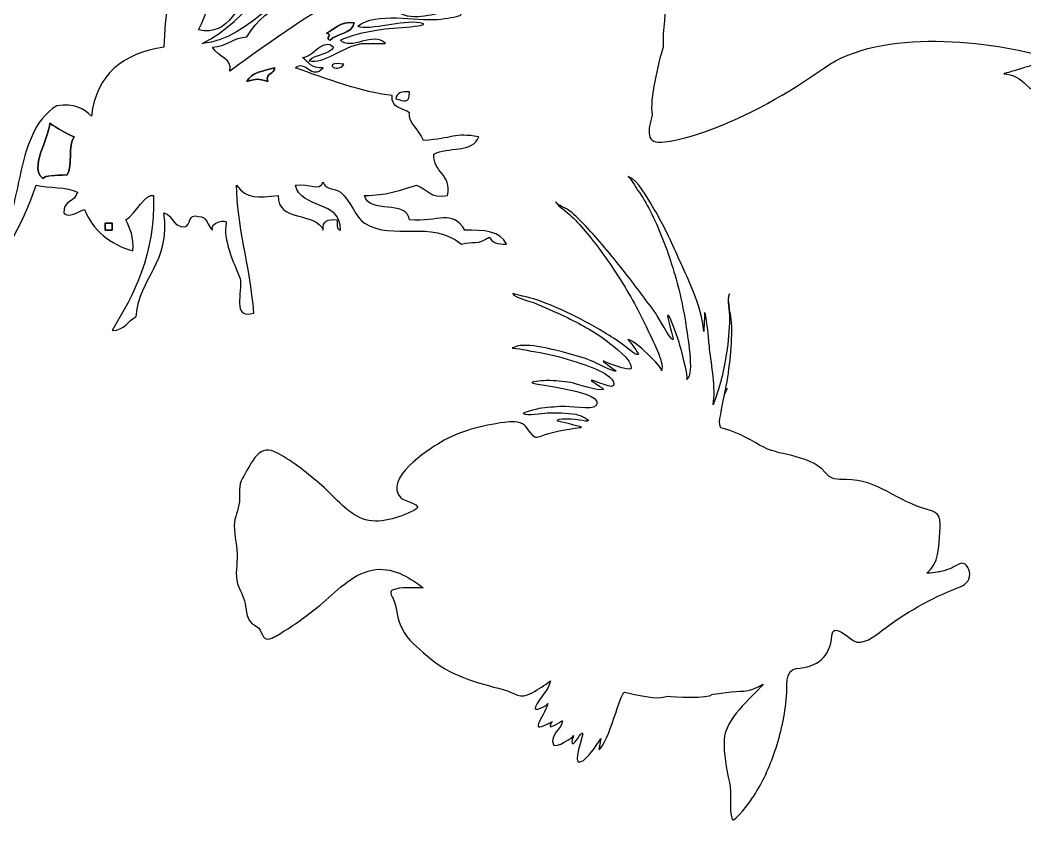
# Model space of a CAD drawing. Header units: centimetres. Extents: x -64 to 65, y -66 to 66.
# Drawn here: x 21.84 to 28.23, y -65.55 to -60.43 of the extents above; entities that cross this region are included whole.
import ezdxf

# ---------------------------------------------------------------- set-up
doc = ezdxf.new("R2010")
doc.units = ezdxf.units.CM
doc.header["$MEASUREMENT"] = 0
doc.layers.add('Layer 1', color=7, linetype='Continuous')

msp = doc.modelspace()

# ---------------------------------------------------------------- linework, layer by layer
at = {"layer": 'Layer 1'}
for points, knots in [([(25.85985, -61.03355), (25.84138, -60.93444), (25.89859, -60.70777), (25.92899, -60.60365), (25.92899, -60.60365), (25.92687, -60.49022), (25.94733, -60.37534), (25.94947, -60.26099), (25.94947, -60.26099), (25.90727, -60.1781), (25.92656, -59.98937), (25.90944, -59.89454), (25.90944, -59.89454), (25.89534, -59.81686), (25.7926, -59.47264), (25.83938, -59.40578), (25.83938, -59.40578), (25.88298, -59.34368), (26.06049, -59.39477), (26.11283, -59.40657), (26.11283, -59.40657), (26.34037, -59.45824), (26.55693, -59.55931), (26.75939, -59.6734), (26.75939, -59.6734), (26.9922, -59.80461), (27.20868, -59.92391), (27.47631, -59.97069), (27.47631, -59.97069), (27.72928, -60.01503), (27.97854, -59.97021), (28.22905, -59.92971), (28.22905, -59.92971), (28.12211, -59.88838), (27.9461, -59.83671), (27.9461, -59.83671), (27.9461, -59.83671), (28.02259, -59.82999), (28.09096, -59.78414), (28.12414, -59.71405), (28.12414, -59.71405), (28.19264, -59.73133), (28.28882, -59.64708), (28.32014, -59.5948), (28.32014, -59.5948), (28.35999, -59.52868), (28.33332, -59.52503), (28.39787, -59.48375), (28.39787, -59.48375), (28.46346, -59.44171), (28.48047, -59.39355), (28.55321, -59.36154), (28.55321, -59.36154), (28.6514, -59.3186), (28.72101, -59.23695), (28.83015, -59.2868), (28.83015, -59.2868), (29.04827, -59.38652), (29.21546, -59.63473), (29.45981, -59.66727), (29.45981, -59.66727), (29.56763, -59.68166), (29.69024, -59.62234), (29.79319, -59.59324), (29.79319, -59.59324), (29.95742, -59.54691), (30.12336, -59.50611), (30.29018, -59.46984), (30.29018, -59.46984), (30.12167, -59.44066), (29.85203, -59.39811), (29.881, -59.35319), (29.881, -59.35319), (29.98771, -59.32139), (30.03695, -59.24032), (30.12746, -59.19751), (30.12746, -59.19751), (30.20181, -59.16235), (30.20255, -59.09215), (30.25652, -59.04993), (30.25652, -59.04993), (30.2848, -59.02561), (30.30655, -58.9964), (30.32211, -58.96246), (30.32211, -58.96246), (30.35301, -58.89748), (30.38103, -58.92103), (30.41646, -58.86501), (30.41646, -58.86501), (30.43239, -58.8372), (30.44123, -58.80752), (30.44308, -58.7754), (30.44308, -58.7754), (30.50642, -58.7699), (30.55135, -58.70338), (30.58323, -58.65705), (30.58323, -58.65705), (30.67052, -58.63776), (30.72491, -58.5835), (30.81088, -58.56468), (30.81088, -58.56468), (30.93031, -58.53835), (31.01871, -58.63106), (31.11901, -58.72007), (31.11901, -58.72007), (31.23522, -58.82326), (31.35438, -58.93809), (31.43588, -59.07178), (31.43588, -59.07178), (31.51846, -59.20741), (31.53878, -59.28832), (31.71496, -59.27913), (31.71496, -59.27913), (31.75764, -59.20206), (31.72888, -59.12054), (31.77293, -59.05632), (31.77293, -59.05632), (31.79248, -59.02343), (31.80595, -58.98824), (31.81286, -58.95049), (31.81286, -58.95049), (31.8295, -58.87236), (31.85977, -58.90003), (31.88792, -58.83365), (31.88792, -58.83365), (31.89951, -58.80216), (31.90443, -58.76957), (31.90263, -58.73591), (31.90263, -58.73591), (31.94637, -58.72461), (31.97724, -58.68426), (31.99711, -58.64664), (31.99711, -58.64664), (32.02158, -58.60031), (32.10646, -58.47778), (32.15798, -58.45455), (32.15798, -58.45455), (32.20801, -58.43193), (32.22682, -58.38393), (32.2808, -58.40089), (32.2808, -58.40089), (32.3452, -58.42124), (32.40328, -58.46463), (32.45548, -58.50596), (32.45548, -58.50596), (32.62473, -58.63992), (32.76957, -58.80997), (32.88625, -58.99076), (32.88625, -58.99076), (32.95184, -59.0926), (33.00521, -59.21536), (33.09911, -59.29551), (33.09911, -59.29551), (33.17835, -59.36327), (33.36578, -59.34184), (33.46738, -59.35131), (33.46738, -59.35131), (33.68164, -59.37123), (33.89569, -59.39399), (34.10886, -59.4241), (34.10886, -59.4241), (34.49991, -59.47948), (34.8698, -59.5801), (35.23622, -59.72845), (35.23622, -59.72845), (35.33988, -59.77033), (35.59698, -59.82722), (35.62421, -59.952), (35.62421, -59.952), (35.65093, -60.07511), (35.37585, -60.20941), (35.29361, -60.26339), (35.29361, -60.26339), (35.36238, -60.23497), (35.48427, -60.2264), (35.53779, -60.18282), (35.53779, -60.18282), (35.61804, -60.11749), (35.7883, -60.18324), (35.6904, -60.2496), (35.6904, -60.2496), (35.73567, -60.33339), (35.81994, -60.43573), (36.03788, -60.43097), (36.03788, -60.43097), (35.88445, -60.49016), (35.693, -60.4637), (35.60706, -60.3091), (35.60706, -60.3091), (35.41135, -60.44901), (35.23471, -60.61483), (35.03022, -60.74323), (35.03022, -60.74323), (34.91693, -60.81422), (34.76799, -60.85441), (34.6339, -60.84049), (34.6339, -60.84049), (34.5559, -60.83223), (34.47449, -60.93103), (34.41213, -60.97569), (34.41213, -60.97569), (34.31577, -61.04512), (34.11913, -61.12034), (34.08913, -61.23548), (34.08913, -61.23548), (34.05936, -61.35002), (34.03198, -61.46535), (33.99449, -61.57775), (33.99449, -61.57775), (33.93226, -61.76447), (33.7896, -62.09694), (33.55634, -62.10149), (33.55634, -62.10149), (33.54901, -62.04005), (33.52123, -61.96679), (33.57534, -61.91951), (33.57534, -61.91951), (33.57185, -61.8894), (33.53007, -61.90517), (33.54137, -61.87059), (33.54137, -61.87059), (33.54595, -61.85681), (33.58817, -61.77775), (33.54171, -61.78833), (33.54171, -61.78833), (33.55518, -61.72808), (33.56542, -61.58098), (33.60836, -61.5461), (33.60836, -61.5461), (33.70213, -61.47027), (33.80077, -61.40354), (33.87879, -61.30964), (33.87879, -61.30964), (33.41386, -61.55525), (32.92835, -61.60513), (32.40932, -61.58584), (32.40932, -61.58584), (32.19138, -61.57788), (31.97379, -61.55846), (31.7577, -61.52943), (31.7577, -61.52943), (31.5699, -61.50416), (31.30045, -61.3941), (31.11937, -61.43013), (31.11937, -61.43013), (30.96403, -61.46101), (30.80589, -61.6455), (30.67466, -61.73051), (30.67466, -61.73051), (30.6092, -61.77298), (30.54073, -61.81825), (30.46672, -61.8447), (30.46672, -61.8447), (30.402, -61.8678), (30.31747, -61.79872), (30.25688, -61.77636), (30.25688, -61.77636), (29.97277, -61.67148), (29.87088, -61.30686), (29.55404, -61.22891), (29.55404, -61.22891), (29.52867, -61.19692), (29.66307, -61.15398), (29.75989, -61.12183), (29.75989, -61.12183), (29.65469, -61.094), (29.54978, -61.06526), (29.44533, -61.03499), (29.44533, -61.03499), (29.34759, -61.11087), (29.24605, -61.18239), (29.1396, -61.24541), (29.1396, -61.24541), (28.99524, -61.33061), (28.89155, -61.37982), (28.7518, -61.27798), (28.7518, -61.27798), (28.71907, -61.25486), (28.68296, -61.23911), (28.64369, -61.23102), (28.64369, -61.23102), (28.62043, -61.19218), (28.59337, -61.15672), (28.5623, -61.124), (28.5623, -61.124), (28.50922, -61.07966), (28.48568, -60.9766), (28.39818, -60.96573), (28.39818, -60.96573), (28.37818, -60.88482), (28.28885, -60.89707), (28.24395, -60.84492), (28.24395, -60.84492), (28.20736, -60.80272), (28.15415, -60.77703), (28.09912, -60.77197), (28.09912, -60.77197), (28.09912, -60.77197), (28.28322, -60.71964), (28.4094, -60.67564), (28.4094, -60.67564), (28.01229, -60.55666), (27.31588, -60.47987), (26.95644, -60.73403), (26.95644, -60.73403), (26.7249, -60.89767), (26.4735, -61.04111), (26.20624, -61.13712), (26.20624, -61.13712), (26.12062, -61.16786), (26.03191, -61.19496), (25.94137, -61.20655), (25.94137, -61.20655), (25.81063, -61.22347), (25.83479, -61.13386), (25.85985, -61.03355)], [0, 0, 0, 0, 0.0125, 0.0125, 0.0125, 0.0125, 0.025, 0.025, 0.025, 0.025, 0.0375, 0.0375, 0.0375, 0.0375, 0.05, 0.05, 0.05, 0.05, 0.0625, 0.0625, 0.0625, 0.0625, 0.075, 0.075, 0.075, 0.075, 0.0875, 0.0875, 0.0875, 0.0875, 0.1, 0.1, 0.1, 0.1, 0.1125, 0.1125, 0.1125, 0.1125, 0.125, 0.125, 0.125, 0.125, 0.1375, 0.1375, 0.1375, 0.1375, 0.15, 0.15, 0.15, 0.15, 0.1625, 0.1625, 0.1625, 0.1625, 0.175, 0.175, 0.175, 0.175, 0.1875, 0.1875, 0.1875, 0.1875, 0.2, 0.2, 0.2, 0.2, 0.2125, 0.2125, 0.2125, 0.2125, 0.225, 0.225, 0.225, 0.225, 0.2375, 0.2375, 0.2375, 0.2375, 0.25, 0.25, 0.25, 0.25, 0.2625, 0.2625, 0.2625, 0.2625, 0.275, 0.275, 0.275, 0.275, 0.2875, 0.2875, 0.2875, 0.2875, 0.3, 0.3, 0.3, 0.3, 0.3125, 0.3125, 0.3125, 0.3125, 0.325, 0.325, 0.325, 0.325, 0.3375, 0.3375, 0.3375, 0.3375, 0.35, 0.35, 0.35, 0.35, 0.3625, 0.3625, 0.3625, 0.3625, 0.375, 0.375, 0.375, 0.375, 0.3875, 0.3875, 0.3875, 0.3875, 0.4, 0.4, 0.4, 0.4, 0.4125, 0.4125, 0.4125, 0.4125, 0.425, 0.425, 0.425, 0.425, 0.4375, 0.4375, 0.4375, 0.4375, 0.45, 0.45, 0.45, 0.45, 0.4625, 0.4625, 0.4625, 0.4625, 0.475, 0.475, 0.475, 0.475, 0.4875, 0.4875, 0.4875, 0.4875, 0.5, 0.5, 0.5, 0.5, 0.5125, 0.5125, 0.5125, 0.5125, 0.525, 0.525, 0.525, 0.525, 0.5375, 0.5375, 0.5375, 0.5375, 0.55, 0.55, 0.55, 0.55, 0.5625, 0.5625, 0.5625, 0.5625, 0.575, 0.575, 0.575, 0.575, 0.5875, 0.5875, 0.5875, 0.5875, 0.6, 0.6, 0.6, 0.6, 0.6125, 0.6125, 0.6125, 0.6125, 0.625, 0.625, 0.625, 0.625, 0.6375, 0.6375, 0.6375, 0.6375, 0.65, 0.65, 0.65, 0.65, 0.6625, 0.6625, 0.6625, 0.6625, 0.675, 0.675, 0.675, 0.675, 0.6875, 0.6875, 0.6875, 0.6875, 0.7, 0.7, 0.7, 0.7, 0.7125, 0.7125, 0.7125, 0.7125, 0.725, 0.725, 0.725, 0.725, 0.7375, 0.7375, 0.7375, 0.7375, 0.75, 0.75, 0.75, 0.75, 0.7625, 0.7625, 0.7625, 0.7625, 0.775, 0.775, 0.775, 0.775, 0.7875, 0.7875, 0.7875, 0.7875, 0.8, 0.8, 0.8, 0.8, 0.8125, 0.8125, 0.8125, 0.8125, 0.825, 0.825, 0.825, 0.825, 0.8375, 0.8375, 0.8375, 0.8375, 0.85, 0.85, 0.85, 0.85, 0.8625, 0.8625, 0.8625, 0.8625, 0.875, 0.875, 0.875, 0.875, 0.8875, 0.8875, 0.8875, 0.8875, 0.9, 0.9, 0.9, 0.9, 0.9125, 0.9125, 0.9125, 0.9125, 0.925, 0.925, 0.925, 0.925, 0.9375, 0.9375, 0.9375, 0.9375, 0.95, 0.95, 0.95, 0.95, 0.9625, 0.9625, 0.9625, 0.9625, 0.975, 0.975, 0.975, 0.975, 1, 1, 1, 1]), ([(23.63261, -59.03823), (23.63319, -59.01683), (23.65957, -59.02114), (23.67666, -59.01624), (23.67666, -59.01624), (23.63361, -59.09733), (23.5749, -59.15411), (23.50045, -59.14835), (23.50045, -59.14835), (23.50402, -59.17415), (23.54064, -59.16692), (23.56654, -59.17039), (23.56654, -59.17039), (23.55421, -59.21614), (23.53222, -59.21704), (23.50045, -59.19238), (23.50045, -59.19238), (23.49704, -59.28988), (23.56273, -59.18196), (23.58853, -59.23641), (23.58853, -59.23641), (23.38935, -59.37709), (23.33448, -59.52602), (23.25825, -59.78701), (23.25825, -59.78701), (23.5417, -59.6372), (23.7282, -59.26652), (23.98498, -58.92812), (23.98498, -58.92812), (23.93302, -59.19924), (23.65502, -59.43496), (23.50045, -59.67689), (23.50045, -59.67689), (23.71418, -59.6557), (23.83991, -59.54648), (23.91886, -59.39058), (23.91886, -59.39058), (23.90955, -59.67503), (23.47764, -59.72737), (23.23621, -59.85305), (23.23621, -59.85305), (23.11342, -60.03125), (23.07259, -60.29141), (22.97192, -60.4917), (22.97192, -60.4917), (23.1693, -60.54062), (23.22801, -60.31961), (23.32429, -60.20545), (23.32429, -60.20545), (23.4324, -60.07726), (23.55874, -59.96367), (23.67664, -59.87512), (23.67664, -59.87512), (23.45754, -60.11848), (23.30022, -60.42368), (22.99394, -60.57981), (22.99394, -60.57981), (23.32097, -60.55441), (23.47337, -60.16373), (23.91884, -60.18344), (23.91884, -60.18344), (23.65611, -60.25104), (23.40105, -60.32632), (23.28019, -60.53579), (23.28019, -60.53579), (23.1905, -60.54151), (23.15213, -60.59855), (23.06003, -60.60186), (23.06003, -60.60186), (23.10273, -60.67533), (23.18954, -60.67084), (23.17007, -60.75601), (23.17007, -60.75601), (23.699, -60.37316), (24.28013, -59.93014), (25.17408, -59.98525), (25.17408, -59.98525), (25.08962, -60.03941), (25.01107, -59.97448), (24.9318, -59.98525), (24.9318, -59.98525), (24.82922, -59.99917), (24.67171, -60.12402), (24.60155, -60.16138), (24.60155, -60.16138), (24.59417, -60.16532), (24.56631, -60.12873), (24.5575, -60.13939), (24.5575, -60.13939), (24.50501, -60.20273), (24.57213, -60.13907), (24.53546, -60.13939), (24.53546, -60.13939), (24.37293, -60.14074), (24.18743, -60.36286), (24.07299, -60.31552), (24.07299, -60.31552), (24.08537, -60.42363), (24.17335, -60.3591), (24.22714, -60.3596), (24.22714, -60.3596), (24.45161, -60.36166), (24.7653, -60.28991), (24.97591, -60.24951), (24.97591, -60.24951), (24.78152, -60.34145), (24.5331, -60.37924), (24.24918, -60.38162), (24.24918, -60.38162), (24.32938, -60.4447), (24.50474, -60.3812), (24.53543, -60.38162), (24.53543, -60.38162), (24.73953, -60.38427), (24.61568, -60.41353), (24.4914, -60.42565), (24.4914, -60.42565), (24.35792, -60.43872), (24.10048, -60.37421), (23.98491, -60.46968), (23.98491, -60.46968), (24.06614, -60.5005), (24.26965, -60.427), (24.38126, -60.44769), (24.38126, -60.44769), (24.49032, -60.46788), (24.20341, -60.47809), (24.11699, -60.49172), (24.11699, -60.49172), (24.02341, -60.50646), (23.93009, -60.53046), (23.87479, -60.55781), (23.87479, -60.55781), (23.93395, -60.6297), (24.09164, -60.4977), (24.16107, -60.5798), (24.16107, -60.5798), (24.10969, -60.5798), (24.05828, -60.5798), (24.00687, -60.5798), (24.00687, -60.5798), (23.88945, -60.59964), (23.7662, -60.71384), (23.67662, -60.68992), (23.67662, -60.68992), (23.71361, -60.64624), (23.80299, -60.65478), (23.83077, -60.60184), (23.83077, -60.60184), (23.76724, -60.53977), (23.7021, -60.66296), (23.63257, -60.66791), (23.63257, -60.66791), (23.67072, -60.69577), (23.6903, -60.74234), (23.76468, -60.73395), (23.76468, -60.73395), (23.69152, -60.81539), (23.65146, -60.67847), (23.58849, -60.73395), (23.58849, -60.73395), (23.77492, -60.80203), (24.03617, -60.89627), (24.2051, -60.91014), (24.2051, -60.91014), (24.19513, -60.99354), (24.27262, -60.98949), (24.31519, -61.02026), (24.31519, -61.02026), (24.30614, -61.09503), (24.3721, -61.11136), (24.40332, -61.19639), (24.40332, -61.19639), (24.59578, -61.18681), (24.59535, -61.14443), (24.75567, -61.1744), (24.75567, -61.1744), (24.72373, -61.27457), (24.55517, -61.23816), (24.46939, -61.28449), (24.46939, -61.28449), (24.46701, -61.40432), (24.58192, -61.40683), (24.55747, -61.54876), (24.55747, -61.54876), (24.44785, -61.57027), (24.42632, -61.50373), (24.3593, -61.48269), (24.3593, -61.48269), (24.22172, -61.5242), (24.17504, -61.54278), (24.02897, -61.54876), (24.02897, -61.54876), (24.05601, -61.66848), (24.29834, -61.57294), (24.3152, -61.70291), (24.3152, -61.70291), (24.50337, -61.72095), (24.58254, -61.62928), (24.6676, -61.76892), (24.6676, -61.76892), (24.78844, -61.76559), (24.89572, -61.77569), (24.93179, -61.85705), (24.93179, -61.85705), (24.87715, -61.86036), (24.84043, -61.84567), (24.8217, -61.81302), (24.8217, -61.81302), (24.75325, -61.86512), (24.71909, -61.83699), (24.64557, -61.85705), (24.64557, -61.85705), (24.44869, -61.69915), (24.21382, -61.838), (24.02896, -61.72489), (24.02896, -61.72489), (23.97054, -61.68917), (23.94551, -61.58347), (23.87481, -61.52672), (23.87481, -61.52672), (23.83806, -61.49722), (23.77546, -61.51479), (23.76469, -61.46065), (23.76469, -61.46065), (23.7385, -61.52981), (23.68487, -61.4638), (23.5885, -61.48269), (23.5885, -61.48269), (23.62446, -61.63758), (23.87983, -61.5731), (23.87481, -61.76892), (23.87481, -61.76892), (23.84899, -61.76543), (23.85621, -61.72878), (23.8528, -61.70291), (23.8528, -61.70291), (23.7952, -61.69672), (23.75803, -61.71093), (23.76469, -61.76892), (23.76469, -61.76892), (23.7177, -61.64713), (23.47457, -61.72137), (23.47838, -61.54876), (23.47838, -61.54876), (23.35254, -61.56064), (23.27589, -61.57226), (23.21419, -61.48269), (23.21419, -61.48269), (23.21398, -61.73031), (23.29719, -61.98246), (23.32428, -62.29747), (23.32428, -62.29747), (23.17995, -62.33898), (23.25369, -62.16248), (23.2362, -62.07723), (23.2362, -62.07723), (23.19543, -61.97301), (23.12531, -61.82455), (23.14809, -61.72491), (23.14809, -61.72491), (23.15896, -61.69604), (23.03882, -61.71525), (23.06004, -61.76894), (23.06004, -61.76894), (23.0281, -61.74214), (23.03054, -61.68105), (22.97191, -61.68089), (22.97191, -61.68089), (22.90127, -61.6616), (22.92624, -61.73799), (22.88383, -61.74696), (22.88383, -61.74696), (22.80652, -61.75088), (22.81141, -61.67256), (22.7517, -61.65885), (22.7517, -61.65885), (22.79493, -61.98103), (22.59462, -62.05967), (22.57554, -62.31954), (22.57554, -62.31954), (22.52035, -62.34499), (22.5018, -62.40725), (22.42139, -62.40762), (22.42139, -62.40762), (22.56212, -62.17397), (22.69288, -61.93034), (22.68566, -61.54878), (22.68566, -61.54878), (22.64031, -61.52642), (22.56898, -61.6662), (22.50953, -61.70293), (22.50953, -61.70293), (22.53313, -61.76003), (22.56303, -61.81088), (22.5535, -61.9011), (22.5535, -61.9011), (22.40713, -61.85662), (22.29966, -61.77325), (22.24521, -61.63686), (22.24521, -61.63686), (22.19893, -61.65133), (22.14731, -61.69512), (22.1131, -61.65885), (22.1131, -61.65885), (22.10921, -61.58154), (22.18753, -61.58646), (22.20123, -61.52674), (22.20123, -61.52674), (22.13588, -61.48927), (22.01988, -61.50253), (21.93691, -61.48271), (21.93691, -61.48271), (21.85378, -61.72367), (21.72022, -62.02783), (21.49648, -62.05527), (21.49648, -62.05527), (21.52871, -61.96476), (21.59924, -61.97777), (21.65063, -61.92311), (21.65063, -61.92311), (21.87103, -61.68895), (21.77713, -61.15463), (22.06904, -60.97622), (22.06904, -60.97622), (22.18236, -60.95833), (22.24208, -60.99397), (22.28928, -61.04226), (22.28928, -61.04226), (22.32291, -60.77498), (22.49031, -60.64144), (22.75169, -60.60183), (22.75169, -60.60183), (22.77235, -59.793), (23.20455, -59.39573), (23.58851, -58.95019), (23.58851, -58.95019), (23.67879, -58.9504), (23.54533, -59.05407), (23.5225, -59.0823), (23.5225, -59.0823), (23.5453, -59.11609), (23.60978, -59.02293), (23.63261, -59.03823)], [0, 0, 0, 0, 0.0114943, 0.0114943, 0.0114943, 0.0114943, 0.0229885, 0.0229885, 0.0229885, 0.0229885, 0.0344828, 0.0344828, 0.0344828, 0.0344828, 0.045977, 0.045977, 0.045977, 0.045977, 0.0574713, 0.0574713, 0.0574713, 0.0574713, 0.0689655, 0.0689655, 0.0689655, 0.0689655, 0.0804598, 0.0804598, 0.0804598, 0.0804598, 0.091954, 0.091954, 0.091954, 0.091954, 0.1034483, 0.1034483, 0.1034483, 0.1034483, 0.1149425, 0.1149425, 0.1149425, 0.1149425, 0.1264368, 0.1264368, 0.1264368, 0.1264368, 0.137931, 0.137931, 0.137931, 0.137931, 0.1494253, 0.1494253, 0.1494253, 0.1494253, 0.1609195, 0.1609195, 0.1609195, 0.1609195, 0.1724138, 0.1724138, 0.1724138, 0.1724138, 0.183908, 0.183908, 0.183908, 0.183908, 0.1954023, 0.1954023, 0.1954023, 0.1954023, 0.2068966, 0.2068966, 0.2068966, 0.2068966, 0.2183908, 0.2183908, 0.2183908, 0.2183908, 0.2298851, 0.2298851, 0.2298851, 0.2298851, 0.2413793, 0.2413793, 0.2413793, 0.2413793, 0.2528736, 0.2528736, 0.2528736, 0.2528736, 0.2643678, 0.2643678, 0.2643678, 0.2643678, 0.2758621, 0.2758621, 0.2758621, 0.2758621, 0.2873563, 0.2873563, 0.2873563, 0.2873563, 0.2988506, 0.2988506, 0.2988506, 0.2988506, 0.3103448, 0.3103448, 0.3103448, 0.3103448, 0.3218391, 0.3218391, 0.3218391, 0.3218391, 0.3333333, 0.3333333, 0.3333333, 0.3333333, 0.3448276, 0.3448276, 0.3448276, 0.3448276, 0.3563218, 0.3563218, 0.3563218, 0.3563218, 0.3678161, 0.3678161, 0.3678161, 0.3678161, 0.3793103, 0.3793103, 0.3793103, 0.3793103, 0.3908046, 0.3908046, 0.3908046, 0.3908046, 0.4022989, 0.4022989, 0.4022989, 0.4022989, 0.4137931, 0.4137931, 0.4137931, 0.4137931, 0.4252874, 0.4252874, 0.4252874, 0.4252874, 0.4367816, 0.4367816, 0.4367816, 0.4367816, 0.4482759, 0.4482759, 0.4482759, 0.4482759, 0.4597701, 0.4597701, 0.4597701, 0.4597701, 0.4712644, 0.4712644, 0.4712644, 0.4712644, 0.4827586, 0.4827586, 0.4827586, 0.4827586, 0.4942529, 0.4942529, 0.4942529, 0.4942529, 0.5057471, 0.5057471, 0.5057471, 0.5057471, 0.5172414, 0.5172414, 0.5172414, 0.5172414, 0.5287356, 0.5287356, 0.5287356, 0.5287356, 0.5402299, 0.5402299, 0.5402299, 0.5402299, 0.5517241, 0.5517241, 0.5517241, 0.5517241, 0.5632184, 0.5632184, 0.5632184, 0.5632184, 0.5747126, 0.5747126, 0.5747126, 0.5747126, 0.5862069, 0.5862069, 0.5862069, 0.5862069, 0.5977011, 0.5977011, 0.5977011, 0.5977011, 0.6091954, 0.6091954, 0.6091954, 0.6091954, 0.6206897, 0.6206897, 0.6206897, 0.6206897, 0.6321839, 0.6321839, 0.6321839, 0.6321839, 0.6436782, 0.6436782, 0.6436782, 0.6436782, 0.6551724, 0.6551724, 0.6551724, 0.6551724, 0.6666667, 0.6666667, 0.6666667, 0.6666667, 0.6781609, 0.6781609, 0.6781609, 0.6781609, 0.6896552, 0.6896552, 0.6896552, 0.6896552, 0.7011494, 0.7011494, 0.7011494, 0.7011494, 0.7126437, 0.7126437, 0.7126437, 0.7126437, 0.7241379, 0.7241379, 0.7241379, 0.7241379, 0.7356322, 0.7356322, 0.7356322, 0.7356322, 0.7471264, 0.7471264, 0.7471264, 0.7471264, 0.7586207, 0.7586207, 0.7586207, 0.7586207, 0.7701149, 0.7701149, 0.7701149, 0.7701149, 0.7816092, 0.7816092, 0.7816092, 0.7816092, 0.7931034, 0.7931034, 0.7931034, 0.7931034, 0.8045977, 0.8045977, 0.8045977, 0.8045977, 0.816092, 0.816092, 0.816092, 0.816092, 0.8275862, 0.8275862, 0.8275862, 0.8275862, 0.8390805, 0.8390805, 0.8390805, 0.8390805, 0.8505747, 0.8505747, 0.8505747, 0.8505747, 0.862069, 0.862069, 0.862069, 0.862069, 0.8735632, 0.8735632, 0.8735632, 0.8735632, 0.8850575, 0.8850575, 0.8850575, 0.8850575, 0.8965517, 0.8965517, 0.8965517, 0.8965517, 0.908046, 0.908046, 0.908046, 0.908046, 0.9195402, 0.9195402, 0.9195402, 0.9195402, 0.9310345, 0.9310345, 0.9310345, 0.9310345, 0.9425287, 0.9425287, 0.9425287, 0.9425287, 0.954023, 0.954023, 0.954023, 0.954023, 0.9655172, 0.9655172, 0.9655172, 0.9655172, 0.9770115, 0.9770115, 0.9770115, 0.9770115, 1, 1, 1, 1]), ([(23.80874, -60.55775), (23.85375, -60.5146), (23.94651, -60.51933), (23.96294, -60.44763), (23.96294, -60.44763), (23.87142, -60.43691), (23.84181, -60.48801), (23.7867, -60.5137), (23.7867, -60.5137), (23.82806, -60.51897), (23.77429, -60.54992), (23.80874, -60.55775)], [0, 0, 0, 0, 0.25, 0.25, 0.25, 0.25, 0.5, 0.5, 0.5, 0.5, 1, 1, 1, 1]), ([(23.89685, -60.7119), (23.84848, -60.77918), (23.75585, -60.68645), (23.89685, -60.7119), (23.89685, -60.7119), (23.89685, -60.7119), (23.89685, -60.7119), (23.89685, -60.7119)], [0, 0, 0, 0, 0.3333333, 0.3333333, 0.3333333, 0.3333333, 1, 1, 1, 1]), ([(23.28024, -60.82199), (23.34475, -60.8022), (23.34792, -60.8022), (23.4124, -60.82199), (23.4124, -60.82199), (23.39637, -60.7619), (23.45616, -60.77765), (23.45643, -60.73388), (23.45643, -60.73388), (23.38946, -60.75497), (23.30617, -60.75984), (23.28024, -60.82199)], [0, 0, 0, 0, 0.25, 0.25, 0.25, 0.25, 0.5, 0.5, 0.5, 0.5, 1, 1, 1, 1]), ([(24.31523, -60.88803), (24.31258, -60.96963), (24.28324, -60.94343), (24.22718, -60.93211), (24.22718, -60.93211), (24.2325, -60.89332), (24.26504, -60.88192), (24.31523, -60.88803)], [0, 0, 0, 0, 0.3333333, 0.3333333, 0.3333333, 0.3333333, 1, 1, 1, 1]), ([(21.981, -61.4386), (21.99767, -61.41891), (22.05127, -61.41971), (22.13509, -61.41656), (22.13509, -61.41656), (22.17256, -61.35856), (22.13729, -61.22794), (22.17917, -61.17436), (22.17917, -61.17436), (22.12316, -61.14959), (22.07175, -61.12025), (22.02502, -61.08628), (22.02502, -61.08628), (22.0178, -61.19519), (21.89067, -61.3736), (21.981, -61.4386)], [0, 0, 0, 0, 0.2, 0.2, 0.2, 0.2, 0.4, 0.4, 0.4, 0.4, 0.6, 0.6, 0.6, 0.6, 1, 1, 1, 1]), ([(25.39624, -63.02782), (25.40389, -63.02943), (25.40748, -63.02753), (25.40704, -63.02216), (25.40704, -63.02216), (25.39712, -63.01417), (25.25083, -62.98295), (25.25321, -62.9812), (25.25321, -62.9812), (25.28112, -62.96064), (25.40037, -62.97961), (25.43583, -62.98475), (25.43583, -62.98475), (25.49301, -62.9933), (25.39612, -62.94432), (25.37339, -62.94109), (25.37339, -62.94109), (25.3132, -62.93254), (25.25168, -62.93167), (25.19099, -62.93268), (25.19099, -62.93268), (25.1622, -62.93313), (25.06296, -62.95414), (25.03878, -62.93744), (25.03878, -62.93744), (25.03045, -62.93167), (25.1299, -62.90722), (25.13919, -62.90588), (25.13919, -62.90588), (25.18925, -62.89863), (25.23976, -62.8945), (25.29032, -62.8922), (25.29032, -62.8922), (25.32218, -62.89077), (25.48056, -62.91443), (25.50085, -62.88881), (25.50085, -62.88881), (25.57567, -62.79414), (25.11051, -62.75856), (25.09334, -62.73876), (25.09334, -62.73876), (25.08929, -62.73408), (25.18404, -62.72638), (25.19134, -62.72654), (25.19134, -62.72654), (25.24151, -62.72731), (25.29156, -62.73244), (25.34112, -62.73982), (25.34112, -62.73982), (25.37636, -62.74509), (25.51868, -62.80009), (25.5498, -62.78329), (25.5498, -62.78329), (25.55806, -62.77877), (25.46799, -62.72884), (25.47162, -62.72595), (25.47162, -62.72595), (25.48321, -62.71677), (25.6295, -62.80069), (25.61666, -62.74402), (25.61666, -62.74402), (25.60034, -62.67182), (25.40857, -62.62025), (25.34721, -62.59929), (25.34721, -62.59929), (25.27297, -62.57392), (25.19629, -62.55558), (25.11861, -62.54442), (25.11861, -62.54442), (25.09601, -62.54119), (24.97849, -62.51495), (24.96928, -62.52095), (24.96928, -62.52095), (25.03905, -62.47444), (25.22167, -62.52801), (25.29448, -62.54601), (25.29448, -62.54601), (25.35459, -62.56083), (25.41389, -62.57922), (25.47191, -62.60086), (25.47191, -62.60086), (25.4894, -62.60734), (25.61873, -62.6756), (25.62973, -62.66677), (25.62973, -62.66677), (25.63248, -62.66452), (25.55202, -62.61041), (25.54747, -62.60174), (25.54747, -62.60174), (25.54903, -62.60476), (25.7208, -62.67299), (25.72591, -62.64971), (25.72591, -62.64971), (25.7375, -62.59677), (25.60857, -62.50355), (25.5738, -62.47678), (25.5738, -62.47678), (25.49051, -62.41278), (25.39719, -62.36267), (25.3026, -62.31753), (25.3026, -62.31753), (25.23902, -62.28718), (25.17428, -62.25919), (25.10924, -62.23223), (25.10924, -62.23223), (25.09011, -62.22429), (24.97983, -62.19625), (24.97287, -62.17288), (24.97287, -62.17288), (24.97388, -62.1764), (25.0904, -62.20106), (25.10537, -62.20603), (25.10537, -62.20603), (25.17686, -62.22976), (25.24671, -62.25881), (25.31497, -62.29086), (25.31497, -62.29086), (25.39659, -62.32912), (25.47618, -62.37203), (25.5532, -62.41894), (25.5532, -62.41894), (25.59463, -62.44421), (25.63527, -62.47064), (25.67512, -62.49829), (25.67512, -62.49829), (25.69573, -62.51268), (25.74481, -62.56409), (25.77228, -62.56179), (25.77228, -62.56179), (25.77905, -62.56123), (25.70973, -62.46498), (25.70412, -62.46561), (25.70412, -62.46561), (25.74188, -62.46159), (25.92751, -62.64098), (25.92018, -62.66513), (25.92018, -62.66513), (25.93846, -62.60494), (25.85615, -62.45883), (25.83186, -62.40499), (25.83186, -62.40499), (25.77976, -62.28976), (25.71748, -62.17888), (25.64972, -62.07222), (25.64972, -62.07222), (25.58754, -61.97435), (25.52023, -61.87937), (25.44615, -61.79012), (25.44615, -61.79012), (25.41408, -61.75157), (25.38056, -61.71395), (25.34503, -61.67855), (25.34503, -61.67855), (25.31643, -61.65), (25.26632, -61.62222), (25.24504, -61.58851), (25.24504, -61.58851), (25.25888, -61.61044), (25.31288, -61.62857), (25.33656, -61.64783), (25.33656, -61.64783), (25.37238, -61.67699), (25.40503, -61.70993), (25.43676, -61.74329), (25.43676, -61.74329), (25.52098, -61.83211), (25.59882, -61.92712), (25.67462, -62.02314), (25.67462, -62.02314), (25.74672, -62.11442), (25.81689, -62.20737), (25.88451, -62.30209), (25.88451, -62.30209), (25.8974, -62.32008), (25.97169, -62.46301), (25.99254, -62.46724), (25.99254, -62.46724), (25.9991, -62.46862), (25.9501, -62.31201), (25.95894, -62.30785), (25.95894, -62.30785), (25.97228, -62.30169), (26.03109, -62.48126), (26.03485, -62.49502), (26.03485, -62.49502), (26.03972, -62.51248), (26.09425, -62.71116), (26.08102, -62.71986), (26.08102, -62.71986), (26.13079, -62.6874), (26.08203, -62.42443), (26.07486, -62.37474), (26.07486, -62.37474), (26.0557, -62.24274), (26.02406, -62.11256), (25.98382, -61.98546), (25.98382, -61.98546), (25.94688, -61.8692), (25.90278, -61.75443), (25.84698, -61.64579), (25.84698, -61.64579), (25.8233, -61.59994), (25.7975, -61.55483), (25.76713, -61.51294), (25.76713, -61.51294), (25.75575, -61.49725), (25.7195, -61.43121), (25.70815, -61.42613), (25.70815, -61.42613), (25.77361, -61.45534), (25.82782, -61.55964), (25.86264, -61.6174), (25.86264, -61.6174), (25.92204, -61.71601), (25.97218, -61.82018), (26.01837, -61.92548), (26.01837, -61.92548), (26.08245, -62.07156), (26.17707, -62.25121), (26.18866, -62.4135), (26.18866, -62.4135), (26.18877, -62.40964), (26.19395, -62.29325), (26.19379, -62.29325), (26.19379, -62.29325), (26.20633, -62.29563), (26.22374, -62.51079), (26.2252, -62.52291), (26.2252, -62.52291), (26.2379, -62.63565), (26.26674, -62.76871), (26.24772, -62.88192), (26.24772, -62.88192), (26.2905, -62.77675), (26.31598, -62.66337), (26.3331, -62.55148), (26.3331, -62.55148), (26.34434, -62.47824), (26.35122, -62.40424), (26.35268, -62.33016), (26.35268, -62.33016), (26.35337, -62.29074), (26.33395, -62.20983), (26.35136, -62.1735), (26.35136, -62.1735), (26.33533, -62.20694), (26.36668, -62.33807), (26.36705, -62.37935), (26.36705, -62.37935), (26.36835, -62.52508), (26.35073, -62.67076), (26.32114, -62.81321), (26.32114, -62.81321), (26.32585, -62.80607), (26.33209, -62.78315), (26.339, -62.77797), (26.339, -62.77797), (26.31614, -62.79522), (26.29918, -62.93426), (26.29053, -62.96942), (26.29053, -62.96942), (26.28357, -62.9977), (26.29669, -63.02829), (26.29701, -63.02842), (26.29701, -63.02842), (26.38316, -63.04596), (26.46846, -63.0942), (26.54387, -63.13783), (26.54387, -63.13783), (26.61507, -63.17913), (26.6723, -63.18598), (26.74964, -63.20538), (26.74964, -63.20538), (26.81978, -63.22292), (26.91164, -63.25118), (26.9589, -63.3106), (26.9589, -63.3106), (26.9965, -63.35778), (27.03722, -63.35865), (27.09693, -63.35746), (27.09693, -63.35746), (27.28714, -63.35357), (27.4316, -63.50295), (27.61001, -63.54799), (27.61001, -63.54799), (27.70007, -63.57064), (27.69703, -63.60612), (27.69222, -63.69401), (27.69222, -63.69401), (27.6874, -63.78082), (27.68489, -63.89507), (27.6097, -63.95412), (27.6097, -63.95412), (27.60568, -63.9578), (27.68365, -63.94698), (27.69143, -63.94518), (27.69143, -63.94518), (27.7399, -63.93396), (27.7712, -63.92023), (27.81314, -63.89607), (27.81314, -63.89607), (27.85227, -63.87353), (27.88191, -63.92406), (27.88241, -63.9579), (27.88241, -63.9579), (27.8832, -64.01166), (27.84754, -64.03095), (27.80468, -64.04733), (27.80468, -64.04733), (27.63908, -64.11086), (27.46236, -64.21254), (27.32211, -64.32038), (27.32211, -64.32038), (27.27874, -64.35374), (27.19913, -64.41925), (27.14066, -64.38409), (27.14066, -64.38409), (27.10613, -64.36324), (27.0103, -64.26513), (27.00398, -64.35223), (27.00398, -64.35223), (26.99393, -64.48942), (26.91204, -64.55061), (26.77721, -64.56255), (26.77721, -64.56255), (26.70249, -64.56916), (26.72088, -64.68704), (26.71593, -64.73863), (26.71593, -64.73863), (26.70455, -64.85743), (26.68032, -64.97607), (26.64148, -65.08907), (26.64148, -65.08907), (26.60719, -65.18924), (26.56385, -65.2865), (26.50628, -65.37561), (26.50628, -65.37561), (26.49366, -65.39503), (26.37775, -65.55177), (26.36904, -65.52388), (26.36904, -65.52388), (26.34695, -65.45345), (26.36851, -65.36254), (26.35192, -65.28716), (26.35192, -65.28716), (26.332, -65.19646), (26.31366, -65.10878), (26.31826, -65.01506), (26.31826, -65.01506), (26.32474, -64.8801), (26.48426, -64.75889), (26.56771, -64.6606), (26.56771, -64.6606), (26.53853, -64.6796), (26.46331, -64.71413), (26.4273, -64.70508), (26.4273, -64.70508), (26.41971, -64.70312), (26.24286, -64.72463), (26.24072, -64.7276), (26.24072, -64.7276), (26.22275, -64.75205), (25.99027, -64.7453), (25.95971, -64.73715), (25.95971, -64.73715), (25.88568, -64.76615), (25.75852, -64.72593), (25.68415, -64.71283), (25.68415, -64.71283), (25.65899, -64.70846), (25.58424, -65.03832), (25.52003, -65.07859), (25.52003, -65.07859), (25.52254, -65.07698), (25.5326, -65.01258), (25.53331, -65.00678), (25.53331, -65.00678), (25.50442, -65.05044), (25.45425, -65.1377), (25.40234, -65.15677), (25.40234, -65.15677), (25.34553, -65.1772), (25.42565, -64.98434), (25.41636, -64.97415), (25.41636, -64.97415), (25.40665, -64.96343), (25.36844, -65.04974), (25.35103, -65.03911), (25.35103, -65.03911), (25.33889, -65.03162), (25.36103, -64.99884), (25.35944, -64.98762), (25.35944, -64.98762), (25.36113, -65.00006), (25.24347, -65.07242), (25.2321, -65.04752), (25.2321, -65.04752), (25.20347, -64.98444), (25.28835, -64.9428), (25.28944, -64.89546), (25.28944, -64.89546), (25.28968, -64.88771), (25.21327, -64.9451), (25.20951, -64.92986), (25.20951, -64.92986), (25.21097, -64.91793), (25.21599, -64.90742), (25.22433, -64.89822), (25.22433, -64.89822), (25.05402, -64.9962), (25.17083, -64.87269), (25.19628, -64.78543), (25.19628, -64.78543), (25.19318, -64.79615), (25.0983, -64.84591), (25.11643, -64.80543), (25.11643, -64.80543), (25.14284, -64.74693), (25.19729, -64.70677), (25.21253, -64.64115), (25.21253, -64.64115), (25.17483, -64.6679), (25.13599, -64.69351), (25.09535, -64.71566), (25.09535, -64.71566), (25.01132, -64.76141), (24.99314, -64.71712), (24.91183, -64.69587), (24.91183, -64.69587), (24.74763, -64.65293), (24.56435, -64.60462), (24.42949, -64.48325), (24.42949, -64.48325), (24.36319, -64.42361), (24.30622, -64.38438), (24.26505, -64.30386), (24.26505, -64.30386), (24.23327, -64.24171), (24.23888, -64.1834), (24.21383, -64.12225), (24.21383, -64.12225), (24.2083, -64.10873), (24.18147, -64.07298), (24.20378, -64.06306), (24.20378, -64.06306), (24.25865, -64.03861), (24.34374, -64.04962), (24.40171, -64.04674), (24.40171, -64.04674), (24.30477, -63.97581), (24.2029, -63.90971), (24.07715, -63.93495), (24.07715, -63.93495), (23.94179, -63.9622), (23.84598, -64.07563), (23.74385, -64.15918), (23.74385, -64.15918), (23.67104, -64.21871), (23.59558, -64.27552), (23.51509, -64.32439), (23.51509, -64.32439), (23.4876, -64.34109), (23.45757, -64.36193), (23.42667, -64.37149), (23.42667, -64.37149), (23.37209, -64.38848), (23.37899, -64.31402), (23.3442, -64.29585), (23.3442, -64.29585), (23.29687, -64.27122), (23.28057, -64.24153), (23.27422, -64.18615), (23.27422, -64.18615), (23.26774, -64.12979), (23.25282, -64.09516), (23.22882, -64.04399), (23.22882, -64.04399), (23.20204, -63.98721), (23.21519, -63.91964), (23.21773, -63.8595), (23.21773, -63.8595), (23.22072, -63.78864), (23.19865, -63.72083), (23.19881, -63.65048), (23.19881, -63.65048), (23.19894, -63.59762), (23.22749, -63.55237), (23.23175, -63.50014), (23.23175, -63.50014), (23.23556, -63.45326), (23.22519, -63.39132), (23.25122, -63.34959), (23.25122, -63.34959), (23.29697, -63.27659), (23.34819, -63.12813), (23.45521, -63.18036), (23.45521, -63.18036), (23.55956, -63.23121), (23.65423, -63.30805), (23.7422, -63.38269), (23.7422, -63.38269), (23.82449, -63.45246), (23.91283, -63.56845), (24.01583, -63.60761), (24.01583, -63.60761), (24.12087, -63.64746), (24.24676, -63.59975), (24.3427, -63.55517), (24.3427, -63.55517), (24.42096, -63.51879), (24.28028, -63.49741), (24.25944, -63.47468), (24.25944, -63.47468), (24.14607, -63.35162), (24.43023, -63.17089), (24.51191, -63.12151), (24.51191, -63.12151), (24.63957, -63.04433), (24.77234, -63.01478), (24.91945, -62.99305), (24.91945, -62.99305), (24.9567, -62.98757), (25.01727, -62.9835), (25.04748, -63.01062), (25.04748, -63.01062), (25.05769, -63.0198), (25.10624, -63.09484), (25.11897, -63.08936), (25.11897, -63.08936), (25.13405, -63.09322), (25.17718, -63.07177), (25.19192, -63.06801), (25.19192, -63.06801), (25.25911, -63.05058), (25.3275, -63.03761), (25.39624, -63.02782)], [0, 0, 0, 0, 0.0074074, 0.0074074, 0.0074074, 0.0074074, 0.0148148, 0.0148148, 0.0148148, 0.0148148, 0.0222222, 0.0222222, 0.0222222, 0.0222222, 0.0296296, 0.0296296, 0.0296296, 0.0296296, 0.037037, 0.037037, 0.037037, 0.037037, 0.0444444, 0.0444444, 0.0444444, 0.0444444, 0.0518519, 0.0518519, 0.0518519, 0.0518519, 0.0592593, 0.0592593, 0.0592593, 0.0592593, 0.0666667, 0.0666667, 0.0666667, 0.0666667, 0.0740741, 0.0740741, 0.0740741, 0.0740741, 0.0814815, 0.0814815, 0.0814815, 0.0814815, 0.0888889, 0.0888889, 0.0888889, 0.0888889, 0.0962963, 0.0962963, 0.0962963, 0.0962963, 0.1037037, 0.1037037, 0.1037037, 0.1037037, 0.1111111, 0.1111111, 0.1111111, 0.1111111, 0.1185185, 0.1185185, 0.1185185, 0.1185185, 0.1259259, 0.1259259, 0.1259259, 0.1259259, 0.1333333, 0.1333333, 0.1333333, 0.1333333, 0.1407407, 0.1407407, 0.1407407, 0.1407407, 0.1481481, 0.1481481, 0.1481481, 0.1481481, 0.1555556, 0.1555556, 0.1555556, 0.1555556, 0.162963, 0.162963, 0.162963, 0.162963, 0.1703704, 0.1703704, 0.1703704, 0.1703704, 0.1777778, 0.1777778, 0.1777778, 0.1777778, 0.1851852, 0.1851852, 0.1851852, 0.1851852, 0.1925926, 0.1925926, 0.1925926, 0.1925926, 0.2, 0.2, 0.2, 0.2, 0.2074074, 0.2074074, 0.2074074, 0.2074074, 0.2148148, 0.2148148, 0.2148148, 0.2148148, 0.2222222, 0.2222222, 0.2222222, 0.2222222, 0.2296296, 0.2296296, 0.2296296, 0.2296296, 0.237037, 0.237037, 0.237037, 0.237037, 0.2444444, 0.2444444, 0.2444444, 0.2444444, 0.2518519, 0.2518519, 0.2518519, 0.2518519, 0.2592593, 0.2592593, 0.2592593, 0.2592593, 0.2666667, 0.2666667, 0.2666667, 0.2666667, 0.2740741, 0.2740741, 0.2740741, 0.2740741, 0.2814815, 0.2814815, 0.2814815, 0.2814815, 0.2888889, 0.2888889, 0.2888889, 0.2888889, 0.2962963, 0.2962963, 0.2962963, 0.2962963, 0.3037037, 0.3037037, 0.3037037, 0.3037037, 0.3111111, 0.3111111, 0.3111111, 0.3111111, 0.3185185, 0.3185185, 0.3185185, 0.3185185, 0.3259259, 0.3259259, 0.3259259, 0.3259259, 0.3333333, 0.3333333, 0.3333333, 0.3333333, 0.3407407, 0.3407407, 0.3407407, 0.3407407, 0.3481481, 0.3481481, 0.3481481, 0.3481481, 0.3555556, 0.3555556, 0.3555556, 0.3555556, 0.362963, 0.362963, 0.362963, 0.362963, 0.3703704, 0.3703704, 0.3703704, 0.3703704, 0.3777778, 0.3777778, 0.3777778, 0.3777778, 0.3851852, 0.3851852, 0.3851852, 0.3851852, 0.3925926, 0.3925926, 0.3925926, 0.3925926, 0.4, 0.4, 0.4, 0.4, 0.4074074, 0.4074074, 0.4074074, 0.4074074, 0.4148148, 0.4148148, 0.4148148, 0.4148148, 0.4222222, 0.4222222, 0.4222222, 0.4222222, 0.4296296, 0.4296296, 0.4296296, 0.4296296, 0.437037, 0.437037, 0.437037, 0.437037, 0.4444444, 0.4444444, 0.4444444, 0.4444444, 0.4518519, 0.4518519, 0.4518519, 0.4518519, 0.4592593, 0.4592593, 0.4592593, 0.4592593, 0.4666667, 0.4666667, 0.4666667, 0.4666667, 0.4740741, 0.4740741, 0.4740741, 0.4740741, 0.4814815, 0.4814815, 0.4814815, 0.4814815, 0.4888889, 0.4888889, 0.4888889, 0.4888889, 0.4962963, 0.4962963, 0.4962963, 0.4962963, 0.5037037, 0.5037037, 0.5037037, 0.5037037, 0.5111111, 0.5111111, 0.5111111, 0.5111111, 0.5185185, 0.5185185, 0.5185185, 0.5185185, 0.5259259, 0.5259259, 0.5259259, 0.5259259, 0.5333333, 0.5333333, 0.5333333, 0.5333333, 0.5407407, 0.5407407, 0.5407407, 0.5407407, 0.5481481, 0.5481481, 0.5481481, 0.5481481, 0.5555556, 0.5555556, 0.5555556, 0.5555556, 0.562963, 0.562963, 0.562963, 0.562963, 0.5703704, 0.5703704, 0.5703704, 0.5703704, 0.5777778, 0.5777778, 0.5777778, 0.5777778, 0.5851852, 0.5851852, 0.5851852, 0.5851852, 0.5925926, 0.5925926, 0.5925926, 0.5925926, 0.6, 0.6, 0.6, 0.6, 0.6074074, 0.6074074, 0.6074074, 0.6074074, 0.6148148, 0.6148148, 0.6148148, 0.6148148, 0.6222222, 0.6222222, 0.6222222, 0.6222222, 0.6296296, 0.6296296, 0.6296296, 0.6296296, 0.637037, 0.637037, 0.637037, 0.637037, 0.6444444, 0.6444444, 0.6444444, 0.6444444, 0.6518519, 0.6518519, 0.6518519, 0.6518519, 0.6592593, 0.6592593, 0.6592593, 0.6592593, 0.6666667, 0.6666667, 0.6666667, 0.6666667, 0.6740741, 0.6740741, 0.6740741, 0.6740741, 0.6814815, 0.6814815, 0.6814815, 0.6814815, 0.6888889, 0.6888889, 0.6888889, 0.6888889, 0.6962963, 0.6962963, 0.6962963, 0.6962963, 0.7037037, 0.7037037, 0.7037037, 0.7037037, 0.7111111, 0.7111111, 0.7111111, 0.7111111, 0.7185185, 0.7185185, 0.7185185, 0.7185185, 0.7259259, 0.7259259, 0.7259259, 0.7259259, 0.7333333, 0.7333333, 0.7333333, 0.7333333, 0.7407407, 0.7407407, 0.7407407, 0.7407407, 0.7481481, 0.7481481, 0.7481481, 0.7481481, 0.7555556, 0.7555556, 0.7555556, 0.7555556, 0.762963, 0.762963, 0.762963, 0.762963, 0.7703704, 0.7703704, 0.7703704, 0.7703704, 0.7777778, 0.7777778, 0.7777778, 0.7777778, 0.7851852, 0.7851852, 0.7851852, 0.7851852, 0.7925926, 0.7925926, 0.7925926, 0.7925926, 0.8, 0.8, 0.8, 0.8, 0.8074074, 0.8074074, 0.8074074, 0.8074074, 0.8148148, 0.8148148, 0.8148148, 0.8148148, 0.8222222, 0.8222222, 0.8222222, 0.8222222, 0.8296296, 0.8296296, 0.8296296, 0.8296296, 0.837037, 0.837037, 0.837037, 0.837037, 0.8444444, 0.8444444, 0.8444444, 0.8444444, 0.8518519, 0.8518519, 0.8518519, 0.8518519, 0.8592593, 0.8592593, 0.8592593, 0.8592593, 0.8666667, 0.8666667, 0.8666667, 0.8666667, 0.8740741, 0.8740741, 0.8740741, 0.8740741, 0.8814815, 0.8814815, 0.8814815, 0.8814815, 0.8888889, 0.8888889, 0.8888889, 0.8888889, 0.8962963, 0.8962963, 0.8962963, 0.8962963, 0.9037037, 0.9037037, 0.9037037, 0.9037037, 0.9111111, 0.9111111, 0.9111111, 0.9111111, 0.9185185, 0.9185185, 0.9185185, 0.9185185, 0.9259259, 0.9259259, 0.9259259, 0.9259259, 0.9333333, 0.9333333, 0.9333333, 0.9333333, 0.9407407, 0.9407407, 0.9407407, 0.9407407, 0.9481481, 0.9481481, 0.9481481, 0.9481481, 0.9555556, 0.9555556, 0.9555556, 0.9555556, 0.962963, 0.962963, 0.962963, 0.962963, 0.9703704, 0.9703704, 0.9703704, 0.9703704, 0.9777778, 0.9777778, 0.9777778, 0.9777778, 0.9851852, 0.9851852, 0.9851852, 0.9851852, 1, 1, 1, 1]), ([(22.37737, -61.76888), (22.39205, -61.76888), (22.40671, -61.76888), (22.4214, -61.76888), (22.4214, -61.76888), (22.4214, -61.7542), (22.4214, -61.73954), (22.4214, -61.72485), (22.4214, -61.72485), (22.40672, -61.72485), (22.39206, -61.72485), (22.37737, -61.72485), (22.37737, -61.72485), (22.37737, -61.73954), (22.37737, -61.75423), (22.37737, -61.76888)], [0, 0, 0, 0, 0.2, 0.2, 0.2, 0.2, 0.4, 0.4, 0.4, 0.4, 0.6, 0.6, 0.6, 0.6, 1, 1, 1, 1])]:
    msp.add_open_spline(points, degree=3, knots=knots, dxfattribs=at)
at = {"layer": 'Layer 1', "color": 7}
for points, knots in [([(23.7867, -60.5137), (23.84181, -60.48801), (23.87142, -60.43692), (23.96294, -60.44763), (23.96294, -60.44763), (23.94651, -60.51933), (23.85375, -60.5146), (23.80874, -60.55775), (23.80874, -60.55775), (23.77429, -60.54992), (23.82806, -60.51897), (23.7867, -60.5137)], [0, 0, 0, 0, 0.25, 0.25, 0.25, 0.25, 0.5, 0.5, 0.5, 0.5, 1, 1, 1, 1]), ([(23.45642, -60.73389), (23.45616, -60.77765), (23.39633, -60.76191), (23.41239, -60.822), (23.41239, -60.822), (23.34788, -60.80221), (23.34474, -60.80221), (23.28023, -60.822), (23.28023, -60.822), (23.30617, -60.75984), (23.38946, -60.75497), (23.45642, -60.73389)], [0, 0, 0, 0, 0.25, 0.25, 0.25, 0.25, 0.5, 0.5, 0.5, 0.5, 1, 1, 1, 1]), ([(22.02503, -61.08626), (22.07178, -61.12023), (22.12316, -61.1496), (22.17918, -61.17434), (22.17918, -61.17434), (22.1373, -61.22792), (22.17257, -61.35854), (22.1351, -61.41654), (22.1351, -61.41654), (22.05128, -61.41969), (21.99768, -61.41889), (21.98101, -61.43858), (21.98101, -61.43858), (21.89067, -61.3736), (22.0178, -61.19519), (22.02503, -61.08626)], [0, 0, 0, 0, 0.2, 0.2, 0.2, 0.2, 0.4, 0.4, 0.4, 0.4, 0.6, 0.6, 0.6, 0.6, 1, 1, 1, 1]), ([(22.37737, -61.72486), (22.39205, -61.72486), (22.40671, -61.72486), (22.4214, -61.72486), (22.4214, -61.72486), (22.4214, -61.73954), (22.4214, -61.7542), (22.4214, -61.76889), (22.4214, -61.76889), (22.40672, -61.76889), (22.39206, -61.76889), (22.37737, -61.76889), (22.37737, -61.76889), (22.37737, -61.75423), (22.37737, -61.73954), (22.37737, -61.72486)], [0, 0, 0, 0, 0.2, 0.2, 0.2, 0.2, 0.4, 0.4, 0.4, 0.4, 0.6, 0.6, 0.6, 0.6, 1, 1, 1, 1])]:
    msp.add_open_spline(points, degree=3, knots=knots, dxfattribs=at)

doc.saveas('drawing.dxf')
